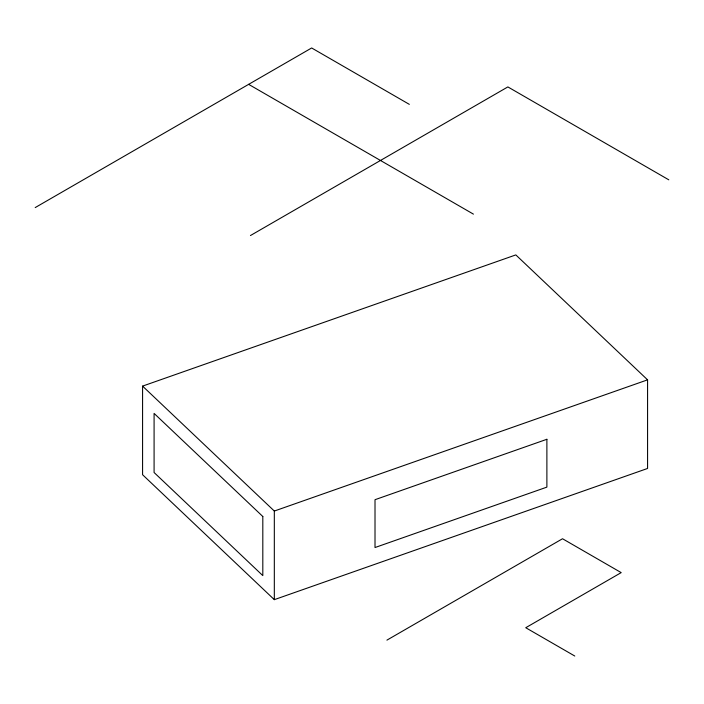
<?xml version="1.0" encoding="UTF-8"?>
<svg xmlns="http://www.w3.org/2000/svg" width="704" height="704" viewBox="0 0 704 704"><rect width="100%" height="100%" fill="white"/><g stroke="black" fill="none" stroke-linecap="round" stroke-linejoin="round"><path stroke-width="1.06" d="M35.2 207.583L311.661 47.969L409.332 104.359M250.457 235.532L507.866 86.918L668.8 179.828M386.918 640.138L562.531 538.745L621.192 572.616L525.747 627.722L574.781 656.031M142.578 386.109L515.83 254.91L647.574 379.843L647.574 468.459L274.322 599.658L142.578 474.725L142.578 386.109L274.322 511.042L274.322 599.658M274.322 511.042L647.574 379.843M248.644 84.348L473.431 214.13M546.885 439.287L375.012 499.699L375.012 547.536L546.885 487.124L546.885 439.287M262.812 516.498L154.088 413.398L154.088 472.507L262.812 575.608L262.812 516.498"/></g></svg>
